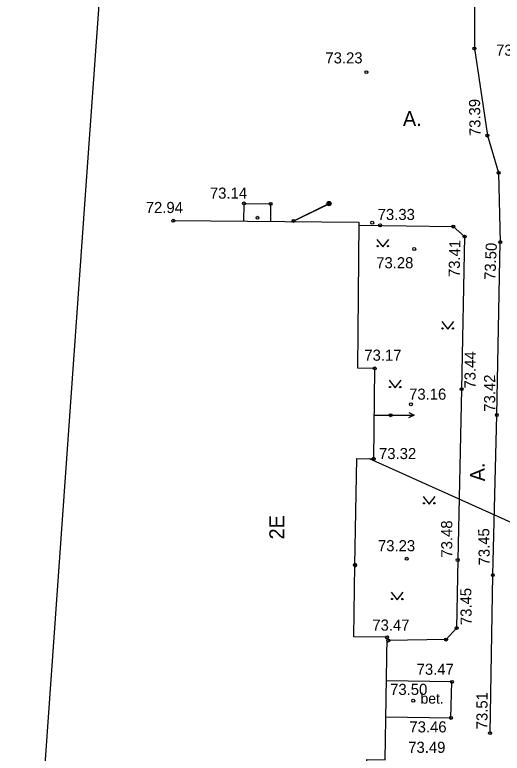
# Model space of a CAD drawing. Extents: x 631971 to 635284, y 6450547 to 6453247.
# Drawn here: x 633953.14 to 633986.03, y 6452283.61 to 6452333.46 of the extents above; entities that cross this region are included whole.
import ezdxf

# ---------------------------------------------------------------- set-up
doc = ezdxf.new("R2010")
doc.units = 0
for name, color, linetype in [('Default', 7, 'Continuous'), ('Level 1', 7, 'Continuous'), ('Level 12', 7, 'Continuous'), ('Level 13', 7, 'Continuous'), ('Level 2', 7, 'Continuous'), ('Level 22', 7, 'Continuous'), ('Level 30', 7, 'Continuous'), ('Level 40', 7, 'Continuous'), ('Level 41', 7, 'Continuous'), ('Level 54', 7, 'Continuous'), ('Level 58', 7, 'Continuous'), ('Level 59', 7, 'Continuous'), ('PR_elekter', 7, 'Continuous')]:
    doc.layers.add(name, color=color, linetype=linetype)

# ---------------------------------------------------------------- blocks, each defined once
blk = doc.blocks.new('POINT_DISPLAY')
at = {"layer": 'Default'}
blk.add_line((0, 0), (0, 0), dxfattribs=at)
blk = doc.blocks.new('PUNKT')
at = {"layer": 'PR_elekter'}
blk.add_circle((0, 0), 10000, dxfattribs=at)
blk.add_circle((0, 0), 10000, dxfattribs=at)
blk = doc.blocks.new('PUNKT_1')
at = {"layer": 'Default'}
blk.add_circle((0, 0), 10000, dxfattribs=at)
blk.add_circle((0, 0), 10000, dxfattribs=at)
blk = doc.blocks.new('WSNOOL')
at = {"layer": 'Level 13'}
blk.add_lwpolyline([(20000, 0), (300000, 0)], dxfattribs=at)
for radius in [13611, 12067, 10390, 9011, 7488, 6135, 4974, 3482, 2346, 1325, 782]:
    blk.add_circle((300000, 0), radius, dxfattribs=at)
blk = doc.blocks.new('WMNOOL')
at = {"layer": 'Level 12'}
for points in [[(20000, 0), (290000, 0)], [(254000, 18000), (290000, 0), (253000, -18000)]]:
    blk.add_lwpolyline(points, dxfattribs=at)
blk = doc.blocks.new('VMURU_')
at = {"layer": 'Level 41'}
for p, q in [((-40, 51), (0, 0)), ((0, 0), (40, 51))]:
    blk.add_line(p, q, dxfattribs=at)
for centre, radius in [((-35.3, 5.5), 4.28), ((34.7, 5.5), 4.52)]:
    blk.add_circle(centre, radius, dxfattribs=at)

msp = doc.modelspace()

# ---------------------------------------------------------------- linework, layer by layer
at = {"layer": 'Level 1'}
msp.add_lwpolyline([(633972.5, 6452279.34), (633976.83, 6452279.27), (633976.89, 6452283.19), (633978.13, 6452283.17), (633978.26, 6452291.44), (633976.01, 6452291.48), (633976.09, 6452296.34), (633976.22, 6452303.51), (633977.36, 6452303.49), (633977.43, 6452309.59), (633976.29, 6452309.6), (633976.38, 6452319.45), (633963.84, 6452319.56)], dxfattribs=at)
at = {"layer": 'Level 2'}
for points in [[(633968.6, 6452319.52), (633968.61, 6452320.73), (633970.4, 6452320.7), (633970.39, 6452319.5)], [(633978.18, 6452286.07), (633982.57, 6452286), (633982.64, 6452288.43), (633978.21, 6452288.5)]]:
    msp.add_lwpolyline(points, dxfattribs=at)
at = {"layer": 'Level 22'}
msp.add_lwpolyline([(633977.06, 6452303.5), (633986.66, 6452299.19), (633991.21, 6452298.29), (633996.6, 6452297.63), (634003.34, 6452297.14), (634005.99, 6452295.29), (634009.53, 6452293.29), (634018.25, 6452286.3), (634021.19, 6452283.51), (634030.7, 6452273.58), (634032.97, 6452271.58), (634036.78, 6452265.49), (634040.52, 6452257.69)], dxfattribs=at)
at = {"layer": 'Level 30'}
for points in [[(633984.18, 6452337.63), (633984.16, 6452331.18), (633985.04, 6452325.31), (633985.79, 6452322.8), (633985.9, 6452318.12)], [(633976.38, 6452319.27), (633982.73, 6452319.17), (633983.5, 6452318.49), (633983.29, 6452308.19), (633983.03, 6452296.66), (633982.96, 6452292.06), (633982.25, 6452291.29), (633978.34, 6452291.22)], [(633985.21, 6452284.97), (633985.4, 6452295.64), (633985.67, 6452306.45), (633985.9, 6452318.12)]]:
    msp.add_lwpolyline(points, dxfattribs=at)
at = {"layer": 'Level 40'}
msp.add_lwpolyline([(633829.53, 6452161.19), (633958.32, 6452165.59), (633975.6, 6452165.88), (633998.19, 6452166.76), (634003.42, 6452225.84), (634070.22, 6452170.15), (634115.72, 6452173.53), (634234.7, 6452187.37), (634234.73, 6452190.32), (634242.43, 6452307.34), (634239.02, 6452316.14), (634235.4, 6452321.07), (634226.36, 6452324.73), (634179.17, 6452327.65), (634168, 6452261.95), (634101, 6452262.39), (634068.86, 6452262.31), (634005.49, 6452262.9), (633991.88, 6452265.06), (633954.37, 6452271.1), (633958.01, 6452322.57), (633959.15, 6452338.55), (633962.66, 6452376.31), (633935.03, 6452376.26)], dxfattribs=at)

# ---------------------------------------------------------------- block references
at = {"layer": 'Level 12', "xscale": 1.0000000000002532e-05, "yscale": 1.0000000000002532e-05}
msp.add_blockref('WMNOOL', (633977.19, 6452306.43), dxfattribs=at)
at = {"layer": 'Level 13', "xscale": 1.0000000000002532e-05}
for yscale, rotation in [(1.0000000000002532e-05, 26.20335447379172), (1.0000000000002535e-05, 25.926017047005324)]:
    msp.add_blockref('WSNOOL', (633971.65, 6452319.4), dxfattribs=dict(at, yscale=yscale, rotation=rotation))
at = {"layer": 'Level 41', "xscale": 0.010000000000002531, "yscale": 0.010000000000002531}
for p in [(633977.98, 6452317.79), (633982.36, 6452312.24), (633978.81, 6452308.28), (633981.11, 6452300.43), (633978.95, 6452293.97)]:
    msp.add_blockref('VMURU_', p, dxfattribs=at)
at = {"layer": 'Level 54'}
for name, p, xscale, yscale in [('PUNKT', (633984.16, 6452331.18), 1.0000000000002532e-05, 1.0000000000002532e-05), ('POINT_DISPLAY', (633984.16, 6452331.18), 0.010000000000002531, 0.010000000000002531), ('POINT_DISPLAY', (633976.87, 6452329.59), 0.010000000000002531, 0.010000000000002531), ('POINT_DISPLAY', (633985.04, 6452325.31), 0.010000000000002531, 0.010000000000002531), ('PUNKT', (633985.79, 6452322.8), 1.0000000000002532e-05, 1.0000000000002532e-05), ('POINT_DISPLAY', (633985.79, 6452322.8), 0.010000000000002531, 0.010000000000002531), ('PUNKT', (633970.4, 6452320.7), 1.0000000000002532e-05, 1.0000000000002532e-05), ('POINT_DISPLAY', (633968.61, 6452320.73), 0.010000000000002531, 0.010000000000002531), ('POINT_DISPLAY', (633970.4, 6452320.7), 0.010000000000002531, 0.010000000000002531), ('PUNKT', (633969.52, 6452319.76), 1.0000000000002532e-05, 1.0000000000002532e-05), ('POINT_DISPLAY', (633963.84, 6452319.56), 0.010000000000002531, 0.010000000000002531), ('POINT_DISPLAY', (633969.52, 6452319.76), 0.010000000000002531, 0.010000000000002531), ('PUNKT', (633971.95, 6452319.55), 1.0000000000002532e-05, 1.0000000000002532e-05), ('POINT_DISPLAY', (633971.95, 6452319.55), 0.010000000000002531, 0.010000000000002531), ('PUNKT', (633977.26, 6452319.43), 1.0000000000002532e-05, 1.0000000000002532e-05), ('POINT_DISPLAY', (633977.26, 6452319.43), 0.010000000000002531, 0.010000000000002531), ('POINT_DISPLAY', (633977.79, 6452319.25), 0.010000000000002531, 0.010000000000002531), ('PUNKT', (633982.73, 6452319.17), 1.0000000000002532e-05, 1.0000000000002532e-05), ('POINT_DISPLAY', (633982.73, 6452319.17), 0.010000000000002531, 0.010000000000002531), ('POINT_DISPLAY', (633983.5, 6452318.49), 0.010000000000002531, 0.010000000000002531), ('POINT_DISPLAY', (633985.9, 6452318.12), 0.010000000000002531, 0.010000000000002531), ('POINT_DISPLAY', (633980.1, 6452317.65), 0.010000000000002531, 0.010000000000002531), ('POINT_DISPLAY', (633977.43, 6452309.59), 0.010000000000002531, 0.010000000000002531), ('POINT_DISPLAY', (633983.29, 6452308.19), 0.010000000000002531, 0.010000000000002531), ('POINT_DISPLAY', (633979.87, 6452307.17), 0.010000000000002531, 0.010000000000002531), ('PUNKT', (633978.5, 6452306.43), 1.0000000000002532e-05, 1.0000000000002532e-05), ('POINT_DISPLAY', (633978.5, 6452306.43), 0.010000000000002531, 0.010000000000002531), ('POINT_DISPLAY', (633985.67, 6452306.45), 0.010000000000002531, 0.010000000000002531), ('POINT_DISPLAY', (633977.36, 6452303.49), 0.010000000000002531, 0.010000000000002531), ('PUNKT', (633976.09, 6452296.34), 1.0000000000002532e-05, 1.0000000000002532e-05), ('PUNKT', (633976.11, 6452296.28), 1.0000000000002532e-05, 1.0000000000002532e-05), ('POINT_DISPLAY', (633979.59, 6452296.74), 0.010000000000002531, 0.010000000000002531), ('POINT_DISPLAY', (633983.03, 6452296.66), 0.010000000000002531, 0.010000000000002531), ('POINT_DISPLAY', (633976.09, 6452296.34), 0.010000000000002531, 0.010000000000002531), ('POINT_DISPLAY', (633976.11, 6452296.28), 0.010000000000002531, 0.010000000000002531), ('POINT_DISPLAY', (633985.4, 6452295.64), 0.010000000000002531, 0.010000000000002531), ('POINT_DISPLAY', (633982.96, 6452292.06), 0.010000000000002531, 0.010000000000002531), ('POINT_DISPLAY', (633978.26, 6452291.44), 0.010000000000002531, 0.010000000000002531), ('PUNKT', (633982.25, 6452291.29), 1.0000000000002532e-05, 1.0000000000002532e-05), ('PUNKT', (633978.34, 6452291.22), 1.0000000000002532e-05, 1.0000000000002532e-05), ('POINT_DISPLAY', (633978.34, 6452291.22), 0.010000000000002531, 0.010000000000002531), ('POINT_DISPLAY', (633982.25, 6452291.29), 0.010000000000002531, 0.010000000000002531), ('POINT_DISPLAY', (633982.64, 6452288.43), 0.010000000000002531, 0.010000000000002531), ('POINT_DISPLAY', (633980.03, 6452287.16), 0.010000000000002531, 0.010000000000002531), ('POINT_DISPLAY', (633982.57, 6452286), 0.010000000000002531, 0.010000000000002531), ('POINT_DISPLAY', (633985.21, 6452284.97), 0.010000000000002531, 0.010000000000002531)]:
    msp.add_blockref(name, p, dxfattribs=dict(at, xscale=xscale, yscale=yscale))
at = {"layer": 'Level 59', "xscale": 1.0000000000002532e-05, "yscale": 1.0000000000002532e-05}
for p in [(633976.87, 6452329.59), (633985.04, 6452325.31), (633968.61, 6452320.73), (633963.84, 6452319.56), (633977.79, 6452319.25), (633983.5, 6452318.49), (633985.9, 6452318.12), (633980.1, 6452317.65), (633977.43, 6452309.59), (633983.29, 6452308.19), (633979.87, 6452307.17), (633985.67, 6452306.45), (633977.36, 6452303.49), (633979.59, 6452296.74), (633983.03, 6452296.66), (633985.4, 6452295.64), (633982.96, 6452292.06), (633978.26, 6452291.44), (633982.64, 6452288.43), (633980.03, 6452287.16), (633982.57, 6452286), (633985.21, 6452284.97)]:
    msp.add_blockref('PUNKT_1', p, dxfattribs=at)

# ---------------------------------------------------------------- texts
at = {"layer": 'Level 1'}
msp.add_text('2E', height=1, rotation=90, dxfattribs=at).set_placement((633971.32, 6452298.048))
at = {"layer": 'Level 2'}
msp.add_text('bet.', height=0.7, dxfattribs=at).set_placement((633980.524, 6452286.96))
at = {"layer": 'Level 58'}
msp.add_text('A.', height=1, dxfattribs=at).set_placement((633979.336, 6452325.96))
msp.add_text('A.', height=1, rotation=92.1173, dxfattribs=at).set_placement((633984.881, 6452301.976))
at = {"layer": 'Level 59'}
for s, p in [('73.58', (633985.62, 6452330.7)), ('73.23', (633974.1, 6452330.18)), ('73.14', (633966.31, 6452321.05)), ('72.94', (633961.98, 6452320.08)), ('73.33', (633977.63, 6452319.61)), ('73.28', (633977.53, 6452316.35)), ('73.17', (633976.73, 6452310.11)), ('73.16', (633979.75, 6452307.48)), ('73.32', (633977.72, 6452303.47)), ('73.23', (633977.65, 6452297.25)), ('73.47', (633977.27, 6452291.89)), ('73.47', (633980.26, 6452288.91)), ('73.50', (633978.47, 6452287.55)), ('73.46', (633979.77, 6452285.02)), ('73.49', (633979.69, 6452283.64))]:
    msp.add_text(s, height=0.75, dxfattribs=at).set_placement(p)
for s, height, rotation, p in [('73.39', 0.75, 91.0147, (633984.58, 6452325.28)), ('73.41', 0.75, 88.65, (633983.16, 6452315.75)), ('73.50', 0.7499, 87.5326, (633985.57, 6452315.55)), ('73.44', 0.7499, 89.4166, (633984.23, 6452308.23)), ('73.42', 0.75, 90.036, (633985.56, 6452306.67)), ('73.48', 0.75, 90.2132, (633982.67, 6452296.82)), ('73.45', 0.7499, 90.9779, (633985.2, 6452296.3)), ('73.45', 0.75, 90.756, (633983.98, 6452292.27)), ('73.51', 0.7499, 89.9321, (633985.04, 6452285.23))]:
    msp.add_text(s, height=height, rotation=rotation, dxfattribs=at).set_placement(p)

doc.saveas('drawing.dxf')
